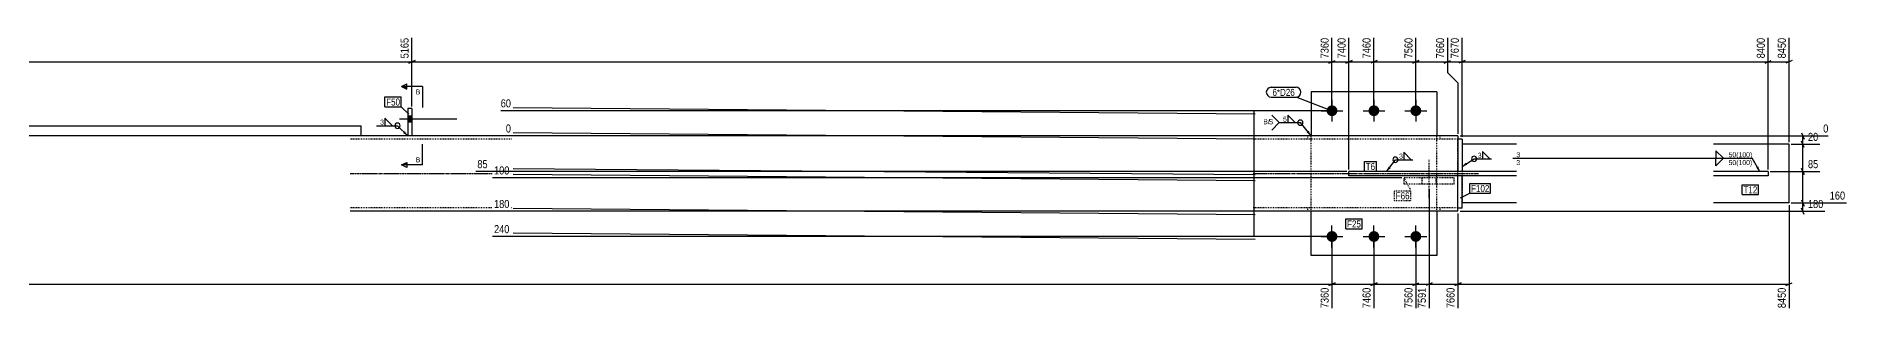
# Model space of a CAD drawing. Header units: millimetres. Extents: x 29 to 46980, y 8 to 1961.
# Drawn here: x 42661 to 46980, y 8 to 661 of the extents above; entities that cross this region are included whole.
import ezdxf

# ---------------------------------------------------------------- set-up
doc = ezdxf.new("R2010")
doc.units = ezdxf.units.MM
doc.linetypes.add('DXK_LINE_DOT2', pattern=[3.9198, 1.9599, -1.9599])
doc.linetypes.add('DXK_LINE_DOT3', pattern=[5.9187, 2.979, -0.9799, 0.9799, -0.9799])
for name, color, linetype in [('MÅLSÆTNING', 7, 'Continuous'), ('STÅL', 7, 'Continuous'), ('TEKST', 7, 'Continuous')]:
    doc.layers.add(name, color=color, linetype=linetype)
doc.styles.add('Arial', font='ARIAL.TTF', dxfattribs={"height": 0.2})
doc.styles.add('Arial Narrow', font='ARIALN.TTF', dxfattribs={"height": 0.2})

msp = doc.modelspace()

# ---------------------------------------------------------------- hatches: boundary and pattern name
at = {"layer": 'STÅL', "linetype": 'Continuous'}
for points in [[(45751.7, 495.9, -1), (45751.7, 469.9, -1)], [(45851.7, 495.9, -1), (45851.7, 469.9, -1)], [(45951.7, 495.9, -1), (45951.7, 469.9, -1)], [(43557.1, 455.9), (43557.1, 469.9), (43547.1, 469.9), (43547.1, 455.9)], [(43557.1, 455.9), (43557.1, 469.9), (43547.1, 469.9), (43547.1, 455.9)], [(45751.7, 195.9, -1), (45751.7, 169.9, -1)], [(45851.7, 195.9, -1), (45851.7, 169.9, -1)], [(45951.7, 195.9, -1), (45951.7, 169.9, -1)]]:
    msp.add_hatch(color=96, dxfattribs=at).paths.add_polyline_path(points)
at = {"layer": 'TEKST', "linetype": 'Continuous'}
for points in [[(43540.4, 433.9), (43547.1, 422.9), (43536, 429.5)], [(45696.2, 435), (45701.7, 423.3), (45691.4, 431)], [(46074.4, 354.1), (46062.1, 350), (46071, 359.3)]]:
    msp.add_hatch(color=3, dxfattribs=at).paths.add_polyline_path(points)

# ---------------------------------------------------------------- linework, layer by layer
at = {"layer": 'MÅLSÆTNING', "color": 7, "linetype": 'Continuous'}
for p, q in [((43557.1, 492.9), (43557.1, 656.6)), ((45751.7, 487.9), (45751.7, 656.6)), ((45792.1, 342.9), (45792.1, 656.6)), ((45792.1, 342.9), (45792.1, 656.6)), ((45851.7, 487.9), (45851.7, 656.6)), ((45851.7, 487.9), (45851.7, 656.6)), ((45951.7, 487.9), (45951.7, 656.6)), ((45951.7, 487.9), (45951.7, 656.6)), ((46027.1, 656.6), (46027.1, 574.4)), ((46062.1, 420.4), (46062.1, 656.6)), ((46792.1, 342.9), (46792.1, 656.6)), ((46842.1, 407.9), (46842.1, 656.6)), ((41069.6, 599.4), (43557.1, 599.4)), ((43549.6, 596.4), (43564.6, 602.4)), ((45744.2, 596.4), (45759.2, 602.4)), ((45751.7, 599.4), (45792.1, 599.4)), ((45784.6, 596.4), (45799.6, 602.4)), ((45792.1, 599.4), (45851.7, 599.4)), ((45859.2, 602.4), (45844.2, 596.4)), ((45859.2, 602.4), (45844.2, 596.4)), ((45851.7, 599.4), (45951.7, 599.4)), ((45959.2, 602.4), (45944.2, 596.4)), ((45944.2, 596.4), (45959.2, 602.4)), ((45951.7, 599.4), (46027.1, 599.4)), ((46019.6, 596.4), (46034.6, 602.4)), ((46027.1, 574.4), (46052.1, 549.4)), ((46027.1, 574.4), (46052.1, 549.4)), ((46069.6, 602.4), (46054.6, 596.4)), ((46784.6, 596.4), (46799.6, 602.4)), ((46792.1, 599.4), (46842.1, 599.4)), ((46849.6, 602.4), (46834.6, 596.4)), ((46052.1, 549.4), (46052.1, 427.9)), ((46052.1, 549.4), (46052.1, 427.9)), ((45746.7, 482.9), (43768.9, 482.9)), ((43798.8, 490.4), (45568.8, 475.4)), ((45565.8, 422.9), (45565.8, 482.9)), ((45696.7, 422.9), (43781.1, 422.9)), ((45696.7, 422.9), (43781.1, 422.9)), ((45568.8, 415.4), (43798.8, 430.4)), ((45568.8, 415.4), (43798.8, 430.4)), ((45565.8, 337.9), (45565.8, 422.9)), ((46847.1, 402.9), (46915.1, 402.9)), ((46878, 395.4), (46872, 410.4)), ((45918.5, 322.9), (43749.4, 322.9)), ((45568.8, 315.4), (43798.8, 330.4)), ((45565.8, 322.9), (45565.8, 337.9)), ((45565.8, 242.9), (45565.8, 322.9)), ((46797.1, 337.9), (46915.1, 337.9)), ((46878, 330.4), (46872, 345.4)), ((45983.5, 295.4), (45983.5, 12)), ((45983.5, 295.4), (45983.5, 12)), ((46847.1, 262.9), (46979.3, 262.9)), ((46872, 270.4), (46878, 255.4)), ((46875, 242.9), (46875, 262.9)), ((45696.7, 242.9), (43749.4, 242.9)), ((45696.7, 242.9), (43749.4, 242.9)), ((43798.8, 250.4), (45568.8, 235.4)), ((43798.8, 250.4), (45568.8, 235.4)), ((45565.8, 182.9), (45565.8, 242.9)), ((46052.1, 237.9), (46052.1, 12)), ((46052.1, 237.9), (46052.1, 12)), ((46057.1, 242.9), (46927.3, 242.9)), ((46842.1, 257.9), (46842.1, 12)), ((46878, 235.4), (46872, 250.4)), ((45746.7, 182.9), (43749.4, 182.9)), ((45568.8, 175.4), (43798.8, 190.4)), ((45751.7, 177.9), (45751.7, 12)), ((45751.7, 177.9), (45751.7, 12)), ((45851.7, 177.9), (45851.7, 12)), ((45851.7, 177.9), (45851.7, 12)), ((45951.7, 177.9), (45951.7, 12)), ((41069.6, 69.3), (45751.7, 69.3)), ((45759.2, 72.3), (45744.2, 66.3)), ((45744.2, 66.3), (45759.2, 72.3)), ((45751.7, 69.3), (45851.7, 69.3)), ((45859.2, 72.3), (45844.2, 66.3)), ((45844.2, 66.3), (45859.2, 72.3)), ((45944.2, 66.3), (45959.2, 72.3)), ((45951.7, 69.3), (45983.5, 69.3)), ((45991, 72.3), (45976, 66.3)), ((45991, 72.3), (45976, 66.3)), ((45983.5, 69.3), (46052.1, 69.3)), ((46059.6, 72.3), (46044.6, 66.3)), ((46044.6, 66.3), (46059.6, 72.3)), ((46052.1, 69.3), (46842.1, 69.3)), ((46834.6, 66.3), (46849.6, 72.3))]:
    msp.add_line(p, q, dxfattribs=at)
at = {"layer": 'STÅL', "color": 2, "linetype": 'Continuous'}
for p, q in [((46001.7, 527.9), (45701.7, 527.9)), ((45701.7, 527.9), (45701.7, 422.9)), ((46001.7, 527.9), (46001.7, 422.9)), ((43557.1, 487.9), (43547.1, 487.9)), ((43547.1, 487.9), (43547.1, 422.9)), ((43557.1, 487.9), (43557.1, 422.9)), ((43547.1, 422.9), (43409.6, 422.9)), ((43557.1, 422.9), (43547.1, 422.9)), ((43794.6, 422.9), (43557.1, 422.9)), ((46052.1, 422.9), (45563.7, 422.9)), ((46052.1, 422.9), (46052.1, 337.9)), ((46062.1, 415.4), (46052.1, 415.4)), ((46062.1, 415.4), (46062.1, 402.9)), ((46192.1, 402.9), (46062.1, 402.9)), ((46062.1, 402.9), (46062.1, 337.9)), ((46842.1, 402.9), (46662.1, 402.9)), ((46842.1, 262.9), (46842.1, 402.9)), ((45792.1, 327.9), (45792.1, 337.9)), ((46192.1, 337.9), (45792.1, 337.9)), ((46192.1, 327.9), (45792.1, 327.9)), ((46052.1, 242.9), (46052.1, 327.9)), ((46062.1, 262.9), (46062.1, 327.9)), ((46792.1, 337.9), (46662.1, 337.9)), ((46792.1, 327.9), (46662.1, 327.9)), ((46792.1, 337.9), (46792.1, 327.9)), ((46192.1, 262.9), (46062.1, 262.9)), ((46062.1, 250.4), (46062.1, 262.9)), ((46842.1, 262.9), (46662.1, 262.9)), ((43794.6, 242.9), (43409.6, 242.9)), ((46052.1, 242.9), (45563.7, 242.9)), ((45701.7, 137.9), (45701.7, 242.9)), ((46001.7, 242.9), (46001.7, 137.9)), ((46062.1, 250.4), (46052.1, 250.4)), ((46001.7, 137.9), (45701.7, 137.9))]:
    msp.add_line(p, q, dxfattribs=at)
at = {"layer": 'STÅL', "color": 96, "linetype": 'Continuous'}
for p, q in [((45725.7, 482.9), (45777.7, 482.9)), ((45751.7, 508.9), (45751.7, 456.9)), ((45825.7, 482.9), (45877.7, 482.9)), ((45851.7, 508.9), (45851.7, 456.9)), ((45925.7, 482.9), (45977.7, 482.9)), ((45951.7, 508.9), (45951.7, 456.9)), ((43664.6, 462.9), (43527.1, 462.9)), ((43664.6, 462.9), (43527.1, 462.9)), ((43557.1, 469.9), (43547.1, 469.9)), ((43557.1, 469.9), (43547.1, 469.9)), ((43557.1, 455.9), (43547.1, 455.9)), ((43557.1, 455.9), (43547.1, 455.9)), ((45725.7, 182.9), (45777.7, 182.9)), ((45751.7, 156.9), (45751.7, 208.9)), ((45825.7, 182.9), (45877.7, 182.9)), ((45851.7, 156.9), (45851.7, 208.9)), ((45925.7, 182.9), (45977.7, 182.9)), ((45951.7, 156.9), (45951.7, 208.9))]:
    msp.add_line(p, q, dxfattribs=at)
at = {"layer": 'STÅL', "color": 7, "linetype": 'DXK_LINE_DOT2'}
for p, q in [((43794.6, 414.9), (43409.6, 414.9)), ((43557.1, 422.9), (43547.1, 422.9)), ((46052.1, 414.9), (45563.7, 414.9)), ((45693.7, 414.9), (45693.7, 422.9)), ((45701.7, 242.9), (45701.7, 422.9)), ((46001.7, 242.9), (46001.7, 422.9)), ((46009.7, 414.9), (46009.7, 422.9)), ((46052.1, 250.4), (46052.1, 415.4)), ((46062.1, 402.9), (46062.1, 337.9)), ((45923.5, 307.9), (45923.5, 322.9)), ((46043.5, 322.9), (45923.5, 322.9)), ((46043.5, 307.9), (45923.5, 307.9)), ((46043.5, 307.9), (46043.5, 322.9)), ((46062.1, 337.9), (46062.1, 327.9)), ((46062.1, 327.9), (46062.1, 262.9)), ((43794.6, 250.9), (43409.6, 250.9)), ((46052.1, 250.9), (45563.7, 250.9)), ((45693.7, 242.9), (45693.7, 250.9)), ((46009.7, 242.9), (46009.7, 250.9))]:
    msp.add_line(p, q, dxfattribs=at)
at = {"layer": 'STÅL', "color": 96, "linetype": 'DXK_LINE_DOT2'}
for p, q in [((45983.5, 273.9), (45983.5, 367.9)), ((45967, 307.9), (45967, 322.9)), ((46000, 307.9), (46000, 322.9))]:
    msp.add_line(p, q, dxfattribs=at)
at = {"layer": 'STÅL', "color": 7, "linetype": 'DXK_LINE_DOT3'}
for p, q in [((43409.6, 332.9), (43794.6, 332.9)), ((45563.7, 332.9), (46102.1, 332.9))]:
    msp.add_line(p, q, dxfattribs=at)
at = {"layer": 'TEKST', "color": 3, "linetype": 'Continuous'}
for p, q in [((43547.1, 422.9), (43522.7, 447.1)), ((45701.7, 423.3), (45676.3, 454.4))]:
    msp.add_line(p, q, dxfattribs=at)
for centre, start, end in [((43522.7, 447.1), 90, 270), ((43522.7, 447.1), 270, 90), ((45676.3, 454.4), 90, 270), ((45676.3, 454.4), 270, 90)]:
    msp.add_arc(centre, 6.25, start, end, dxfattribs=at)

# ---------------------------------------------------------------- wipeouts: each hides what was drawn before it
at = {"color": 0}
for points in [[(45662.9, 518.3), (45662.9, 535.8), (45609.7, 535.8), (45609.7, 518.3)], [(43490, 448.6), (43490, 463.1), (43480.3, 463.1), (43480.3, 448.6)], [(45920.4, 367.5), (45920.4, 382), (45910.8, 382), (45910.8, 367.5)], [(46766.3, 285.7), (46766.3, 303.2), (46733.3, 303.2), (46733.3, 285.7)]]:
    msp.add_wipeout(points, dxfattribs=at).dxf.layer = 'TEKST'
at = {"color": 0, "linetype": 'Continuous'}
msp.add_wipeout([(43577.1, 359.7), (43577.1, 372.2), (43566, 372.2), (43566, 359.7)], dxfattribs=at).dxf.layer = 'TEKST'

# ---------------------------------------------------------------- next in the draw order: hatches: boundary and pattern name
at = {"layer": 'TEKST', "linetype": 'Continuous'}
for color, points in [(30, [(43544.6, 359.7), (43544.6, 353.5), (43532.1, 353.5)]), (3, [(45892, 346), (45882, 337.9), (45887, 349.8)])]:
    msp.add_hatch(color=color, dxfattribs=at).paths.add_polyline_path(points)

# ---------------------------------------------------------------- next in the draw order: linework, layer by layer
at = {"layer": 'TEKST', "color": 3, "linetype": 'Continuous'}
for p, q in [((43472.6, 447.1), (43522.7, 447.1)), ((43510.4, 447.1), (43492.5, 464.9)), ((43492.5, 464.9), (43492.5, 447.1)), ((43492.5, 447.1), (43510.4, 447.1)), ((45882, 337.9), (45903, 366)), ((45903, 366), (45944.4, 366)), ((45940.8, 366), (45923, 383.9)), ((45923, 383.9), (45923, 366)), ((45923, 366), (45940.8, 366))]:
    msp.add_line(p, q, dxfattribs=at)
at = {"layer": 'TEKST', "color": 7, "linetype": 'Continuous'}
for q in [(43582.1, 403.5), (43532.1, 353.5)]:
    msp.add_line((43582.1, 353.5), q, dxfattribs=at)
at = {"layer": 'TEKST', "color": 30, "linetype": 'Continuous'}
for p, q in [((43532.1, 353.5), (43544.6, 359.7)), ((43544.6, 347.2), (43532.1, 353.5)), ((43544.6, 359.7), (43544.6, 347.2))]:
    msp.add_line(p, q, dxfattribs=at)
at = {"layer": 'TEKST', "color": 3, "linetype": 'Continuous'}
for start, end in [(90, 270), (270, 90)]:
    msp.add_arc((45903, 366), 6.25, start, end, dxfattribs=at)

# ---------------------------------------------------------------- next in the draw order: texts
at = {"layer": 'TEKST', "color": 3, "style": 'Arial Narrow'}
for p in [(43481.3, 449.6), (45911.8, 368.5)]:
    msp.add_text('3', height=11.9, dxfattribs=at).set_placement(p)
at = {"layer": 'TEKST', "color": 3, "linetype": 'Continuous', "style": 'Arial'}
msp.add_text('B', height=11.9, dxfattribs=at).set_placement((43566, 359.7))

# ---------------------------------------------------------------- next in the draw order: wipeouts: each hides what was drawn before it
at = {"color": 0, "linetype": 'Continuous'}
for points in [[(43553.1, 660.6), (43525.1, 660.6), (43525.1, 603.9), (43553.1, 603.9)], [(45847.7, 660.6), (45819.7, 660.6), (45819.7, 603.9), (45847.7, 603.9)], [(45947.7, 660.6), (45919.7, 660.6), (45919.7, 603.9), (45947.7, 603.9)], [(46023.1, 660.6), (45995.1, 660.6), (45995.1, 603.9), (46023.1, 603.9)], [(46838.1, 660.6), (46810.1, 660.6), (46810.1, 603.9), (46838.1, 603.9)], [(43797.3, 486.9), (43797.3, 514.9), (43764.9, 514.9), (43764.9, 486.9)], [(43797.3, 426.9), (43797.3, 454.9), (43777.1, 454.9), (43777.1, 426.9)], [(43793.6, 326.9), (43793.6, 354.9), (43749, 354.9), (43749, 326.9)], [(43793.6, 246.9), (43793.6, 274.9), (43749, 274.9), (43749, 246.9)], [(46979.7, 266.9), (46979.7, 294.9), (46935.1, 294.9), (46935.1, 266.9)], [(43793.6, 186.9), (43793.6, 214.9), (43749, 214.9), (43749, 186.9)], [(45747.7, 64.7), (45719.7, 64.7), (45719.7, 8), (45747.7, 8)], [(45979.5, 64.7), (45951.5, 64.7), (45951.5, 8), (45979.5, 8)], [(46048.1, 64.7), (46020.1, 64.7), (46020.1, 8), (46048.1, 8)], [(46838.1, 64.7), (46810.1, 64.7), (46810.1, 8), (46838.1, 8)]]:
    msp.add_wipeout(points, dxfattribs=at).dxf.layer = 'MÅLSÆTNING'
at = {"color": 0}
for points in [[(45662.9, 518.3), (45662.9, 535.8), (45609.7, 535.8), (45609.7, 518.3)], [(43528.7, 495.3), (43528.7, 512.8), (43495.7, 512.8), (43495.7, 495.3)], [(43433.4, 426.4), (43433.4, 438.9), (41157.9, 438.9), (41157.9, 426.4)], [(45643.5, 455.9), (45643.5, 470.4), (45633.9, 470.4), (45633.9, 455.9)], [(46108.1, 369.6), (46108.1, 384.1), (46098.5, 384.1), (46098.5, 369.6)], [(46665, 370.9), (46665, 385.4), (46190.4, 385.4), (46190.4, 370.9)], [(46127.2, 288.9), (46127.2, 306.4), (46083.5, 306.4), (46083.5, 288.9)], [(46766.3, 285.7), (46766.3, 303.2), (46733.3, 303.2), (46733.3, 285.7)], [(45936.8, 271.5), (45936.8, 289), (45903.8, 289), (45903.8, 271.5)], [(45820.7, 204.4), (45820.7, 221.9), (45787.7, 221.9), (45787.7, 204.4)]]:
    msp.add_wipeout(points, dxfattribs=at).dxf.layer = 'TEKST'

# ---------------------------------------------------------------- next in the draw order: linework, layer by layer
at = {"layer": 'MÅLSÆTNING', "color": 7, "linetype": 'Continuous'}
for p, q in [((43557.1, 492.9), (43557.1, 656.6)), ((46027.1, 656.6), (46027.1, 574.4)), ((46792.1, 342.9), (46792.1, 656.6)), ((43564.6, 602.4), (43549.6, 596.4)), ((45799.6, 602.4), (45784.6, 596.4)), ((46019.6, 596.4), (46034.6, 602.4)), ((46027.1, 599.4), (46062.1, 599.4)), ((46784.6, 596.4), (46799.6, 602.4)), ((45787.1, 337.9), (43709.6, 337.9)), ((45787.1, 337.9), (43709.6, 337.9)), ((45918.5, 322.9), (43749.4, 322.9)), ((43798.8, 345.4), (45568.8, 330.4)), ((43798.8, 345.4), (45568.8, 330.4)), ((45568.8, 315.4), (43798.8, 330.4)), ((45951.7, 177.9), (45951.7, 12)), ((45851.7, 69.3), (45951.7, 69.3)), ((45944.2, 66.3), (45959.2, 72.3))]:
    msp.add_line(p, q, dxfattribs=at)
at = {"layer": 'TEKST', "color": 7, "linetype": 'Continuous'}
for p, q in [((45606.7, 538.8), (45665.9, 538.8)), ((45606.7, 515.3), (45665.9, 515.3)), ((45750.2, 482.9), (45665.9, 515.3)), ((46730.3, 306.2), (46769.3, 306.2)), ((46730.3, 282.7), (46730.3, 306.2)), ((46769.3, 282.7), (46769.3, 306.2)), ((46730.3, 282.7), (46769.3, 282.7))]:
    msp.add_line(p, q, dxfattribs=at)
at = {"layer": 'TEKST', "color": 3, "linetype": 'Continuous'}
for p, q in [((45626.1, 454.4), (45608.3, 472.3)), ((45626.1, 454.4), (45608.3, 436.6)), ((45663.9, 454.4), (45646.1, 472.3)), ((45646.1, 472.3), (45646.1, 454.4)), ((45646.1, 454.4), (45663.9, 454.4)), ((46062.1, 350), (46090.7, 368.1)), ((46090.7, 368.1), (46132.1, 368.1)), ((46128.5, 368.1), (46110.7, 386)), ((46110.7, 386), (46110.7, 368.1)), ((46110.7, 368.1), (46128.5, 368.1)), ((46685.5, 369.4), (46667.6, 387.3)), ((46667.6, 387.3), (46667.6, 369.4)), ((46667.6, 369.4), (46685.5, 369.4))]:
    msp.add_line(p, q, dxfattribs=at)
at = {"layer": 'TEKST', "color": 7, "linetype": 'Continuous'}
for centre, radius, start, end in [((45606.7, 527.1), 11.7, 90, 270), ((45665.9, 527.1), 11.8, 270, 90)]:
    msp.add_arc(centre, radius, start, end, dxfattribs=at)
at = {"layer": 'TEKST', "color": 3, "linetype": 'Continuous'}
for start, end in [(90, 270), (270, 90)]:
    msp.add_arc((46090.7, 368.1), 6.25, start, end, dxfattribs=at)

# ---------------------------------------------------------------- next in the draw order: texts
at = {"layer": 'MÅLSÆTNING', "color": 3, "linetype": 'Continuous', "style": 'Arial Narrow'}
for s, p in [('5165', (43549.1, 607.9)), ('7460', (45843.7, 607.9)), ('7560', (45943.7, 607.9)), ('7660', (46019.1, 607.9)), ('8450', (46834.1, 607.9)), ('7360', (45743.7, 12)), ('7591', (45975.5, 12)), ('7660', (46044.1, 12)), ('8450', (46834.1, 12))]:
    msp.add_text(s, height=19.09, rotation=90.0002, dxfattribs=at).set_placement(p)
for s, height, p in [('60', 19.09, (43768.9, 490.9)), ('0', 19.1, (43781.1, 430.9)), ('100', 19.09, (43753, 330.9)), ('180', 19.09, (43753, 250.9)), ('240', 19.09, (43753, 190.9))]:
    msp.add_text(s, height=height, dxfattribs=at).set_placement(p)
at = {"layer": 'TEKST', "color": 3, "style": 'Arial Narrow'}
for s, height, p in [('6*D26', 16.7, (45609.7, 518.3)), ('5', 11.9, (45634.9, 456.9)), ('3', 11.9, (46099.5, 370.6)), ('T12', 16.7, (46733.3, 285.7))]:
    msp.add_text(s, height=height, dxfattribs=at).set_placement(p)

# ---------------------------------------------------------------- next in the draw order: wipeouts: each hides what was drawn before it
at = {"color": 0, "linetype": 'Continuous'}
msp.add_wipeout([(46927.7, 246.9), (46927.7, 274.9), (46883.1, 274.9), (46883.1, 246.9)], dxfattribs=at).dxf.layer = 'MÅLSÆTNING'
at = {"color": 0}
for points in [[(43528.7, 495.3), (43528.7, 512.8), (43495.7, 512.8), (43495.7, 495.3)], [(43433.4, 426.4), (43433.4, 438.9), (41157.9, 438.9), (41157.9, 426.4)], [(46127.2, 288.9), (46127.2, 306.4), (46083.5, 306.4), (46083.5, 288.9)], [(45936.8, 271.5), (45936.8, 289), (45903.8, 289), (45903.8, 271.5)], [(45820.7, 204.4), (45820.7, 221.9), (45787.7, 221.9), (45787.7, 204.4)]]:
    msp.add_wipeout(points, dxfattribs=at).dxf.layer = 'TEKST'

# ---------------------------------------------------------------- next in the draw order: linework, layer by layer
at = {"layer": 'MÅLSÆTNING', "color": 7, "linetype": 'Continuous'}
for p, q in [((46875, 262.9), (46875, 337.9)), ((46847.1, 262.9), (46979.3, 262.9)), ((46872, 270.4), (46878, 255.4))]:
    msp.add_line(p, q, dxfattribs=at)
at = {"layer": 'TEKST', "color": 7, "linetype": 'Continuous'}
for p, q in [((43492.7, 515.8), (43531.7, 515.8)), ((43492.7, 492.3), (43492.7, 515.8)), ((43492.7, 492.3), (43531.7, 492.3)), ((43531.7, 492.3), (43531.7, 515.8)), ((43549.4, 474.6), (43531.7, 492.3)), ((41118.7, 446.9), (43436.4, 446.9)), ((43436.4, 423.4), (43436.4, 446.9)), ((41118.7, 423.4), (43436.4, 423.4)), ((46080.5, 309.4), (46130.2, 309.4)), ((46080.5, 285.9), (46080.5, 309.4)), ((46130.2, 285.9), (46130.2, 309.4)), ((46057.9, 275), (46080.5, 285.9)), ((46080.5, 285.9), (46130.2, 285.9)), ((45784.7, 224.9), (45823.7, 224.9)), ((45784.7, 201.4), (45784.7, 224.9)), ((45823.7, 201.4), (45823.7, 224.9)), ((45784.7, 201.4), (45823.7, 201.4))]:
    msp.add_line(p, q, dxfattribs=at)
at = {"layer": 'TEKST', "color": 7, "linetype": 'DXK_LINE_DOT2'}
for p, q in [((45923.5, 322.9), (45939.8, 292)), ((45900.8, 292), (45939.8, 292)), ((45900.8, 268.5), (45900.8, 292)), ((45900.8, 268.5), (45939.8, 268.5)), ((45939.8, 268.5), (45939.8, 292))]:
    msp.add_line(p, q, dxfattribs=at)

# ---------------------------------------------------------------- next in the draw order: texts
at = {"layer": 'MÅLSÆTNING', "color": 3, "linetype": 'Continuous', "style": 'Arial Narrow'}
for s, p in [('180', (46887.1, 250.9)), ('160', (46939.1, 270.9))]:
    msp.add_text(s, height=19.09, dxfattribs=at).set_placement(p)
at = {"layer": 'TEKST', "color": 3, "style": 'Arial Narrow'}
for s, p in [('F50', (43495.7, 495.3)), ('F102', (46083.5, 288.9)), ('F66', (45903.8, 271.5)), ('F25', (45787.7, 204.4))]:
    msp.add_text(s, height=16.7, dxfattribs=at).set_placement(p)

# ---------------------------------------------------------------- next in the draw order: wipeouts: each hides what was drawn before it
at = {"color": 0, "linetype": 'Continuous'}
for points, layer in [([(45788.1, 660.6), (45760.1, 660.6), (45760.1, 603.9), (45788.1, 603.9)], 'MÅLSÆTNING'), ([(46058.1, 660.6), (46030.1, 660.6), (46030.1, 603.9), (46058.1, 603.9)], 'MÅLSÆTNING'), ([(43741.6, 341.9), (43741.6, 369.9), (43709.2, 369.9), (43709.2, 341.9)], 'MÅLSÆTNING'), ([(45847.7, 64.7), (45819.7, 64.7), (45819.7, 8), (45847.7, 8)], 'MÅLSÆTNING'), ([(45947.7, 64.7), (45919.7, 64.7), (45919.7, 8), (45947.7, 8)], 'MÅLSÆTNING'), ([(43577.1, 521.8), (43577.1, 534.3), (43566, 534.3), (43566, 521.8)], 'TEKST'), ([(45609.9, 450.7), (45609.9, 463.2), (45587.8, 463.2), (45587.8, 450.7)], 'TEKST'), ([(46665, 352.2), (46665, 366.7), (46190.4, 366.7), (46190.4, 352.2)], 'TEKST'), ([(46746, 370.9), (46746, 385.4), (46696.8, 385.4), (46696.8, 370.9)], 'TEKST')]:
    msp.add_wipeout(points, dxfattribs=at).dxf.layer = layer
at = {"color": 0}
msp.add_wipeout([(45854.5, 341.4), (45854.5, 358.9), (45832.1, 358.9), (45832.1, 341.4)], dxfattribs=at).dxf.layer = 'TEKST'

# ---------------------------------------------------------------- next in the draw order: hatches: boundary and pattern name
at = {"layer": 'TEKST', "linetype": 'Continuous'}
msp.add_hatch(color=30, dxfattribs=at).paths.add_polyline_path([(43544.6, 540.5), (43544.6, 534.3), (43532.1, 540.5)])

# ---------------------------------------------------------------- next in the draw order: linework, layer by layer
at = {"layer": 'MÅLSÆTNING', "color": 7, "linetype": 'Continuous'}
for p, q in [((45751.7, 487.9), (45751.7, 656.6)), ((46062.1, 420.4), (46062.1, 656.6)), ((43557.1, 599.4), (45751.7, 599.4)), ((45744.2, 596.4), (45759.2, 602.4)), ((46069.6, 602.4), (46054.6, 596.4)), ((46062.1, 599.4), (46792.1, 599.4))]:
    msp.add_line(p, q, dxfattribs=at)
at = {"layer": 'TEKST', "color": 30, "linetype": 'Continuous'}
for p, q in [((43532.1, 540.5), (43544.6, 546.8)), ((43532.1, 540.5), (43544.6, 534.3)), ((43544.6, 534.3), (43544.6, 546.8))]:
    msp.add_line(p, q, dxfattribs=at)
at = {"layer": 'TEKST', "color": 7, "linetype": 'Continuous'}
for q in [(43532.1, 540.5), (43582.1, 490.5)]:
    msp.add_line((43582.1, 540.5), q, dxfattribs=at)
at = {"layer": 'TEKST', "color": 3, "linetype": 'Continuous'}
for p, q in [((45626.1, 454.4), (45676.3, 454.4)), ((46667.6, 369.4), (46685.5, 369.4)), ((46685.5, 369.4), (46667.6, 351.6)), ((46667.6, 351.6), (46667.6, 369.4))]:
    msp.add_line(p, q, dxfattribs=at)

# ---------------------------------------------------------------- next in the draw order: texts
at = {"layer": 'MÅLSÆTNING', "color": 3, "linetype": 'Continuous', "style": 'Arial Narrow'}
for s, p in [('7400', (45784.1, 607.9)), ('7670', (46054.1, 607.9)), ('7460', (45843.7, 12)), ('7560', (45943.7, 12))]:
    msp.add_text(s, height=19.09, rotation=90.0002, dxfattribs=at).set_placement(p)
msp.add_text('85', height=19.09, dxfattribs=at).set_placement((43713.2, 345.9))
at = {"layer": 'TEKST', "color": 3, "linetype": 'Continuous'}
for s, height, style, p in [('B', 11.9, 'Arial', (43566, 521.8)), ('B/', 11.93, 'Arial Narrow', (45587.8, 450.7)), ('S', 11.9, 'Arial Narrow', (45600.8, 450.7)), ('3', 11.9, 'Arial Narrow', (46191.4, 353.2))]:
    msp.add_text(s, height=height, dxfattribs=dict(at, style=style)).set_placement(p)
at = {"layer": 'TEKST', "color": 3, "style": 'Arial Narrow'}
msp.add_text('3', height=11.9, dxfattribs=at).set_placement((46191.4, 371.9))

# ---------------------------------------------------------------- next in the draw order: wipeouts: each hides what was drawn before it
at = {"color": 0, "linetype": 'Continuous'}
msp.add_wipeout([(46915.5, 341.9), (46915.5, 369.9), (46883.1, 369.9), (46883.1, 341.9)], dxfattribs=at).dxf.layer = 'MÅLSÆTNING'
at = {"color": 0}
msp.add_wipeout([(45854.5, 341.4), (45854.5, 358.9), (45832.1, 358.9), (45832.1, 341.4)], dxfattribs=at).dxf.layer = 'TEKST'

# ---------------------------------------------------------------- next in the draw order: linework, layer by layer
at = {"layer": 'MÅLSÆTNING', "color": 7, "linetype": 'Continuous'}
for p, q in [((46875, 337.9), (46875, 402.9)), ((46797.1, 337.9), (46915.1, 337.9)), ((46872, 345.4), (46878, 330.4))]:
    msp.add_line(p, q, dxfattribs=at)
at = {"layer": 'TEKST', "color": 7, "linetype": 'Continuous'}
for p, q in [((45829.1, 361.9), (45857.5, 361.9)), ((45829.1, 338.4), (45829.1, 361.9)), ((45857.5, 338.4), (45857.5, 361.9)), ((45829.1, 338.4), (45857.5, 338.4))]:
    msp.add_line(p, q, dxfattribs=at)

# ---------------------------------------------------------------- next in the draw order: texts
at = {"layer": 'MÅLSÆTNING', "color": 3, "linetype": 'Continuous', "style": 'Arial Narrow'}
msp.add_text('85', height=19.09, dxfattribs=at).set_placement((46887.1, 345.9))
at = {"layer": 'TEKST', "color": 3, "style": 'Arial Narrow'}
msp.add_text('T6', height=16.7, dxfattribs=at).set_placement((45832.1, 341.4))

# ---------------------------------------------------------------- next in the draw order: wipeouts: each hides what was drawn before it
at = {"color": 0, "linetype": 'Continuous'}
for points, layer in [([(45747.7, 660.6), (45719.7, 660.6), (45719.7, 603.9), (45747.7, 603.9)], 'MÅLSÆTNING'), ([(46788.1, 660.6), (46760.1, 660.6), (46760.1, 603.9), (46788.1, 603.9)], 'MÅLSÆTNING'), ([(46746, 352.2), (46746, 366.7), (46696.8, 366.7), (46696.8, 352.2)], 'TEKST')]:
    msp.add_wipeout(points, dxfattribs=at).dxf.layer = layer

# ---------------------------------------------------------------- next in the draw order: hatches: boundary and pattern name
at = {"layer": 'TEKST', "linetype": 'Continuous'}
msp.add_hatch(color=3, dxfattribs=at).paths.add_polyline_path([(46768.5, 350.3), (46772.1, 337.9), (46763.1, 347.1)])

# ---------------------------------------------------------------- next in the draw order: linework, layer by layer
at = {"layer": 'TEKST', "color": 3, "linetype": 'Continuous'}
for p in [(46182.7, 369.4), (46772.1, 337.9)]:
    msp.add_line(p, (46753.7, 369.4), dxfattribs=at)

# ---------------------------------------------------------------- next in the draw order: texts
at = {"layer": 'MÅLSÆTNING', "color": 3, "linetype": 'Continuous', "style": 'Arial Narrow'}
for s, p in [('7360', (45743.7, 607.9)), ('8400', (46784.1, 607.9))]:
    msp.add_text(s, height=19.09, rotation=90.0002, dxfattribs=at).set_placement(p)
at = {"layer": 'TEKST', "color": 3, "linetype": 'Continuous', "style": 'Arial Narrow'}
for p in [(46697.8, 371.9), (46697.8, 353.2)]:
    msp.add_text('50(100)', height=11.93, dxfattribs=at).set_placement(p)

# ---------------------------------------------------------------- next in the draw order: wipeouts: each hides what was drawn before it
at = {"color": 0, "linetype": 'Continuous'}
msp.add_wipeout([(46915.5, 406.9), (46915.5, 434.9), (46883.1, 434.9), (46883.1, 406.9)], dxfattribs=at).dxf.layer = 'MÅLSÆTNING'

# ---------------------------------------------------------------- next in the draw order: linework, layer by layer
at = {"layer": 'MÅLSÆTNING', "color": 7, "linetype": 'Continuous'}
for p, q in [((46057.1, 422.9), (46935.6, 422.9)), ((46847.1, 402.9), (46915.1, 402.9)), ((46872, 430.4), (46878, 415.4)), ((46878, 395.4), (46872, 410.4)), ((46875, 402.9), (46875, 422.9))]:
    msp.add_line(p, q, dxfattribs=at)

# ---------------------------------------------------------------- next in the draw order: texts
at = {"layer": 'MÅLSÆTNING', "color": 3, "linetype": 'Continuous', "style": 'Arial Narrow'}
msp.add_text('20', height=19.09, dxfattribs=at).set_placement((46887.1, 410.9))

# ---------------------------------------------------------------- next in the draw order: wipeouts: each hides what was drawn before it
at = {"color": 0, "linetype": 'Continuous'}
msp.add_wipeout([(46939.6, 426.9), (46939.6, 454.9), (46919.5, 454.9), (46919.5, 426.9)], dxfattribs=at).dxf.layer = 'MÅLSÆTNING'

# ---------------------------------------------------------------- next in the draw order: texts
at = {"layer": 'MÅLSÆTNING', "color": 3, "linetype": 'Continuous', "style": 'Arial Narrow'}
msp.add_text('0', height=19.1, dxfattribs=at).set_placement((46923.5, 430.9))

doc.saveas('drawing.dxf')
